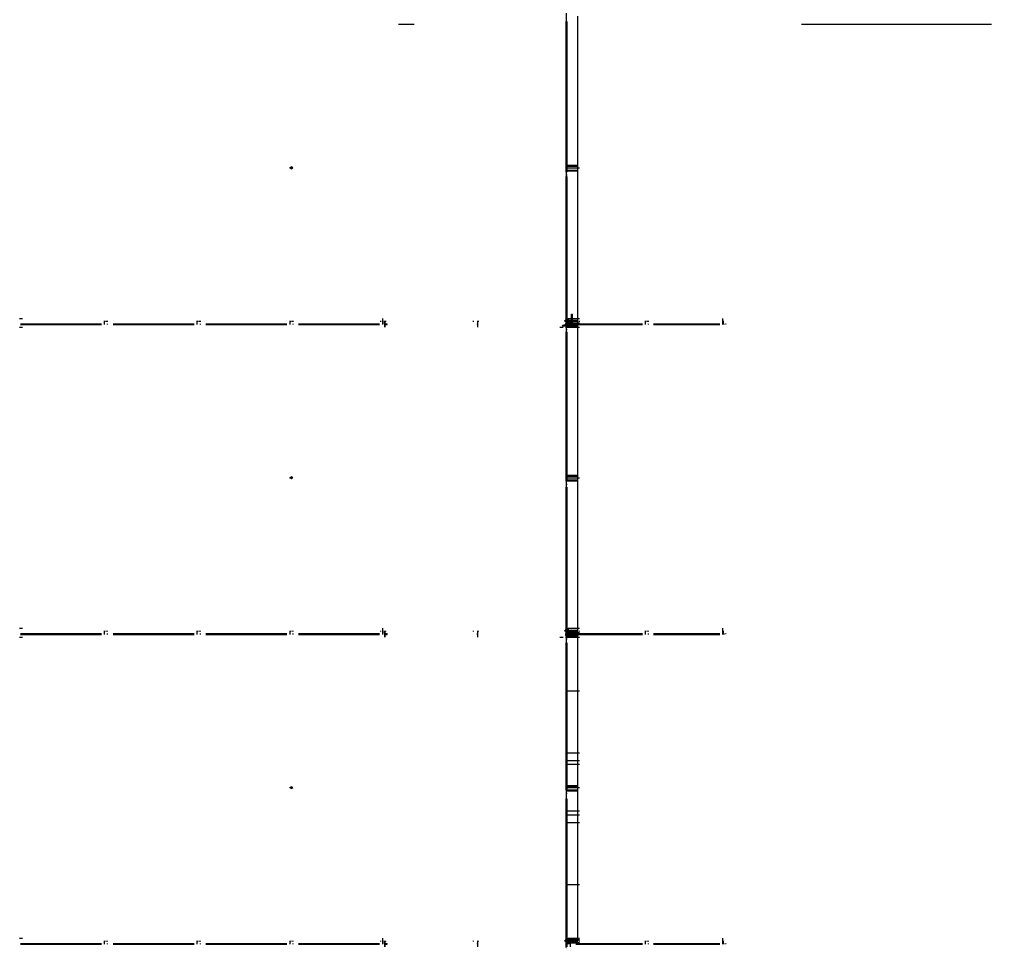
# Model space of a CAD drawing. Header units: inches. Extents: x -37 to 842, y -205 to 94.
# Drawn here: x 24.49 to 30.77, y -162.49 to -156.5 of the extents above; entities that cross this region are included whole.
import ezdxf

# ---------------------------------------------------------------- set-up
doc = ezdxf.new("R2010")
doc.units = ezdxf.units.IN
doc.header["$MEASUREMENT"] = 0
doc.linetypes.add('DIVIDE', pattern=[1.25, 0.5, -0.25, 0, -0.25, 0, -0.25])
doc.linetypes.add('HIDDEN', pattern=[19.05, 12.7, -6.35])
doc.layers.add('LCL-LINHACORTE', color=171, linetype='DIVIDE')
doc.layers.add('Planta_coberta-HID', color=7, linetype='HIDDEN')

msp = doc.modelspace()

# ---------------------------------------------------------------- linework, layer by layer
at = {"layer": 'LCL-LINHACORTE', "ltscale": 10}
msp.add_line((4.1401, -156.5306), (30.7672, -156.5306), dxfattribs=at)
at = {"layer": 'Planta_coberta-HID'}
for p, q in [((28.0241, -158.4614), (28.0241, -156.4614)), ((28.0968, -157.4423), (28.0968, -156.4792)), ((28.0218, -157.4042), (28.0218, -156.5134)), ((28.0278, -157.4042), (28.0278, -156.5134)), ((28.0218, -157.4042), (28.0278, -157.4042)), ((28.0218, -157.4587), (28.0218, -157.4042)), ((28.0278, -157.4587), (28.0278, -157.4042)), ((26.237, -157.4587), (26.2473, -157.453)), ((26.2371, -157.4587), (26.2473, -157.453)), ((26.2372, -157.4588), (26.2473, -157.4532)), ((26.2473, -157.4644), (26.2372, -157.4588)), ((26.2374, -157.4589), (26.2473, -157.4534)), ((26.2473, -157.4644), (26.2374, -157.4589)), ((26.2378, -157.459), (26.2473, -157.4537)), ((26.2473, -157.4643), (26.2378, -157.459)), ((26.2383, -157.4591), (26.2473, -157.4541)), ((26.2473, -157.464), (26.2384, -157.4591)), ((26.239, -157.4592), (26.2473, -157.4546)), ((26.2473, -157.4637), (26.2391, -157.4592)), ((26.2398, -157.4592), (26.2473, -157.4551)), ((26.2473, -157.4634), (26.2399, -157.4592)), ((26.2408, -157.4593), (26.2473, -157.4557)), ((26.2473, -157.4629), (26.2408, -157.4593)), ((26.2418, -157.4593), (26.2473, -157.4563)), ((26.2473, -157.4624), (26.2419, -157.4594)), ((26.2429, -157.4594), (26.2473, -157.457)), ((26.2473, -157.4618), (26.243, -157.4594)), ((26.2441, -157.4594), (26.2473, -157.4577)), ((26.2473, -157.4612), (26.2442, -157.4594)), ((26.2453, -157.4594), (26.2473, -157.4584)), ((26.2473, -157.4605), (26.2454, -157.4595)), ((26.2466, -157.4595), (26.2473, -157.4591)), ((26.2576, -157.4587), (26.2473, -157.453)), ((26.2575, -157.4587), (26.2473, -157.453)), ((26.2574, -157.4588), (26.2473, -157.4532)), ((26.2572, -157.4589), (26.2473, -157.4534)), ((26.2568, -157.459), (26.2473, -157.4537)), ((26.2562, -157.4591), (26.2473, -157.4541)), ((26.2556, -157.4592), (26.2473, -157.4546)), ((26.2547, -157.4592), (26.2473, -157.4551)), ((26.2538, -157.4593), (26.2473, -157.4557)), ((26.2528, -157.4593), (26.2473, -157.4563)), ((26.2517, -157.4594), (26.2473, -157.457)), ((26.2505, -157.4594), (26.2473, -157.4577)), ((26.2492, -157.4594), (26.2473, -157.4584)), ((26.2473, -157.4644), (26.2574, -157.4588)), ((26.2473, -157.4644), (26.2571, -157.4589)), ((26.2473, -157.4643), (26.2567, -157.459)), ((26.2479, -157.4595), (26.2473, -157.4591)), ((26.2473, -157.464), (26.2562, -157.4591)), ((26.2473, -157.4637), (26.2555, -157.4592)), ((26.2473, -157.4634), (26.2547, -157.4592)), ((26.2473, -157.4629), (26.2537, -157.4593)), ((26.2473, -157.4624), (26.2527, -157.4594)), ((26.2473, -157.4618), (26.2516, -157.4594)), ((26.2473, -157.4612), (26.2504, -157.4594)), ((26.2473, -157.4605), (26.2491, -157.4595)), ((28.0181, -157.4587), (28.0241, -157.4587)), ((28.0181, -157.4587), (28.0241, -157.4587)), ((28.0218, -157.4417), (28.0968, -157.4417)), ((28.0218, -157.4423), (28.0968, -157.4423)), ((28.0218, -157.4862), (28.0218, -157.4587)), ((28.0218, -157.4792), (28.0968, -157.4792)), ((28.0241, -157.4587), (28.1081, -157.4587)), ((28.0241, -157.4587), (28.1081, -157.4587)), ((28.0278, -157.4467), (28.0968, -157.4467)), ((28.0278, -157.4471), (28.0968, -157.4471)), ((28.0278, -157.4862), (28.0278, -157.4587)), ((28.0278, -157.4732), (28.0968, -157.4732)), ((28.0968, -157.4471), (28.0968, -157.4423)), ((28.0968, -157.4732), (28.0968, -157.4471)), ((28.0968, -157.4792), (28.0968, -157.4732)), ((28.0968, -158.443), (28.0968, -157.4792)), ((28.0218, -157.5041), (28.0278, -157.5041)), ((28.0218, -158.4042), (28.0218, -157.5146)), ((28.0278, -158.4042), (28.0278, -157.5146)), ((28.0218, -158.4042), (28.0278, -158.4042)), ((28.0218, -158.443), (28.0218, -158.4042)), ((28.0278, -158.4476), (28.0278, -158.4042)), ((28.0568, -158.4732), (28.0568, -158.4042)), ((28.0568, -158.4042), (28.0628, -158.4042)), ((28.0628, -158.4792), (28.0628, -158.4042)), ((24.493, -158.4303), (24.5135, -158.4303)), ((24.493, -158.4871), (24.5135, -158.4871)), ((24.499, -158.4653), (25.0222, -158.4653)), ((24.499, -158.4703), (25.0222, -158.4703)), ((25.0424, -158.4703), (25.0424, -158.4471)), ((25.0459, -158.4521), (25.0459, -158.4471)), ((25.0572, -158.4521), (25.0572, -158.4471)), ((25.0622, -158.4521), (25.0622, -158.4471)), ((25.0622, -158.4703), (25.0622, -158.4653)), ((25.0973, -158.4653), (25.6206, -158.4653)), ((25.0973, -158.4703), (25.6206, -158.4703)), ((25.6407, -158.4703), (25.6407, -158.4471)), ((25.6443, -158.4521), (25.6443, -158.4471)), ((25.6556, -158.4521), (25.6556, -158.4471)), ((25.6606, -158.4521), (25.6606, -158.4471)), ((25.6606, -158.4703), (25.6606, -158.4653)), ((25.6956, -158.4653), (26.2189, -158.4653)), ((25.6956, -158.4703), (26.2189, -158.4703)), ((26.2391, -158.4703), (26.2391, -158.4471)), ((26.2426, -158.4521), (26.2426, -158.4471)), ((26.2539, -158.4521), (26.2539, -158.4471)), ((26.2589, -158.4521), (26.2589, -158.4471)), ((26.2589, -158.4703), (26.2589, -158.4653)), ((26.294, -158.4653), (26.8172, -158.4653)), ((26.294, -158.4703), (26.8172, -158.4703)), ((26.8255, -158.4521), (26.8255, -158.4471)), ((26.8374, -158.4703), (26.8374, -158.4303)), ((26.8409, -158.4653), (26.8409, -158.4471)), ((26.8503, -158.4871), (26.8503, -158.4521)), ((26.8522, -158.4521), (26.8522, -158.4471)), ((26.8522, -158.4653), (26.8657, -158.4653)), ((26.8538, -158.4871), (26.8538, -158.4471)), ((26.8572, -158.4521), (26.8572, -158.4471)), ((26.8572, -158.4703), (26.8657, -158.4703)), ((26.8657, -158.4703), (26.8657, -158.4653)), ((27.4238, -158.4521), (27.4238, -158.4471)), ((27.4486, -158.4703), (27.4486, -158.4653)), ((27.4506, -158.4521), (27.4506, -158.4471)), ((27.4522, -158.4871), (27.4522, -158.4471)), ((27.4556, -158.4521), (27.4556, -158.4471)), ((27.981, -158.4871), (28.0016, -158.4871)), ((27.9952, -158.4792), (28.006, -158.4732)), ((27.9953, -158.4792), (28.0061, -158.4732)), ((27.9955, -158.4792), (28.0063, -158.4732)), ((27.9959, -158.4792), (28.0067, -158.4732)), ((27.9965, -158.4792), (28.0073, -158.4732)), ((27.9972, -158.4792), (28.0051, -158.4748)), ((27.998, -158.4792), (27.9995, -158.4784)), ((27.9982, -158.4792), (28.0144, -158.4792)), ((28.0077, -158.4732), (28.0568, -158.4732)), ((28.0399, -158.4631), (28.0112, -158.4471)), ((28.0399, -158.4631), (28.0113, -158.4471)), ((28.04, -158.463), (28.0115, -158.4471)), ((28.0401, -158.4629), (28.0119, -158.4471)), ((28.0403, -158.4626), (28.0125, -158.4471)), ((28.0405, -158.4624), (28.0132, -158.4471)), ((28.0407, -158.462), (28.014, -158.4471)), ((28.0145, -158.4792), (28.0156, -158.4786)), ((28.041, -158.4616), (28.0149, -158.4471)), ((28.015, -158.4792), (28.0444, -158.4629)), ((28.0154, -158.4792), (28.0446, -158.463)), ((28.0157, -158.4792), (28.0447, -158.4631)), ((28.0158, -158.4792), (28.0447, -158.4631)), ((28.0413, -158.4612), (28.016, -158.4471)), ((28.0415, -158.4607), (28.0171, -158.4471)), ((28.0447, -158.4544), (28.0181, -158.4395)), ((28.0447, -158.4544), (28.0181, -158.4396)), ((28.0447, -158.4545), (28.0181, -158.4397)), ((28.0447, -158.4547), (28.0181, -158.4399)), ((28.0446, -158.455), (28.0181, -158.4402)), ((28.0444, -158.4553), (28.0181, -158.4406)), ((28.0443, -158.4557), (28.0181, -158.4411)), ((28.0441, -158.4561), (28.0181, -158.4416)), ((28.0439, -158.4565), (28.0181, -158.4422)), ((28.0436, -158.457), (28.0181, -158.4428)), ((28.0433, -158.4575), (28.0181, -158.4435)), ((28.0431, -158.4581), (28.0181, -158.4442)), ((28.0428, -158.4586), (28.0181, -158.4449)), ((28.0425, -158.4592), (28.0181, -158.4456)), ((28.0421, -158.4597), (28.0181, -158.4463)), ((28.0418, -158.4602), (28.0181, -158.447)), ((28.0181, -158.4521), (28.0181, -158.4471)), ((28.0181, -158.449), (28.0241, -158.449)), ((28.0181, -158.449), (28.0241, -158.449)), ((28.0181, -158.4665), (28.0399, -158.4544)), ((28.0181, -158.4665), (28.0398, -158.4544)), ((28.0181, -158.4667), (28.0399, -158.4545)), ((28.0181, -158.4669), (28.0399, -158.4547)), ((28.0181, -158.4672), (28.04, -158.455)), ((28.0181, -158.4676), (28.0401, -158.4553)), ((28.0181, -158.468), (28.0403, -158.4557)), ((28.0181, -158.4686), (28.0405, -158.4561)), ((28.0181, -158.4691), (28.0407, -158.4565)), ((28.0181, -158.4698), (28.041, -158.457)), ((28.0181, -158.4704), (28.0412, -158.4575)), ((28.0181, -158.4711), (28.0415, -158.4581)), ((28.0181, -158.4718), (28.0418, -158.4586)), ((28.0181, -158.4587), (28.0241, -158.4587)), ((28.0181, -158.4587), (28.0241, -158.4587)), ((28.0181, -158.4726), (28.0421, -158.4592)), ((28.0181, -158.4733), (28.0424, -158.4597)), ((28.0181, -158.474), (28.0427, -158.4602)), ((28.0181, -158.4746), (28.043, -158.4607)), ((28.0181, -158.4753), (28.0433, -158.4612)), ((28.0181, -158.4759), (28.0436, -158.4616)), ((28.0181, -158.4764), (28.0438, -158.462)), ((28.0181, -158.4768), (28.0441, -158.4624)), ((28.0181, -158.4772), (28.0443, -158.4626)), ((28.0181, -158.4792), (28.0628, -158.4792)), ((28.0181, -158.4871), (28.0423, -158.4871)), ((28.0218, -158.4423), (28.0968, -158.4423)), ((28.0218, -158.4836), (28.0218, -158.443)), ((28.0218, -158.443), (28.0968, -158.443)), ((28.0222, -158.4521), (28.0222, -158.4471)), ((28.0241, -158.4587), (28.1081, -158.4587)), ((28.0241, -158.4587), (28.1081, -158.4587)), ((28.0241, -160.4614), (28.0241, -158.4614)), ((28.0241, -158.4614), (28.1081, -158.4614)), ((28.0241, -158.4614), (28.1081, -158.4614)), ((28.0278, -158.4471), (28.0968, -158.4471)), ((28.0278, -158.4476), (28.0968, -158.4476)), ((28.0278, -158.4836), (28.0278, -158.4476)), ((28.0334, -158.4303), (28.0372, -158.4303)), ((28.0334, -158.4703), (28.0334, -158.4303)), ((28.0334, -158.4703), (28.0641, -158.4703)), ((28.0372, -158.4303), (28.1081, -158.4303)), ((28.0372, -158.4653), (28.0372, -158.4303)), ((28.0372, -158.4653), (28.0641, -158.4653)), ((28.0398, -158.4544), (28.0399, -158.4545)), ((28.0399, -158.4544), (28.0398, -158.4544)), ((28.0398, -158.4544), (28.0399, -158.4544)), ((28.0399, -158.4629), (28.0398, -158.463)), ((28.0399, -158.4631), (28.0398, -158.463)), ((28.04, -158.4545), (28.0399, -158.4544)), ((28.0399, -158.4544), (28.0399, -158.4544)), ((28.0399, -158.4545), (28.0399, -158.4547)), ((28.0399, -158.4545), (28.04, -158.4545)), ((28.0399, -158.4547), (28.0401, -158.4546)), ((28.0399, -158.4547), (28.04, -158.455)), ((28.04, -158.4625), (28.0399, -158.4627)), ((28.0399, -158.4627), (28.0399, -158.4629)), ((28.0399, -158.4631), (28.04, -158.463)), ((28.0399, -158.4631), (28.0399, -158.4631)), ((28.0401, -158.4546), (28.04, -158.4545)), ((28.04, -158.455), (28.0403, -158.4548)), ((28.04, -158.455), (28.0401, -158.4553)), ((28.0401, -158.4622), (28.04, -158.4625)), ((28.04, -158.463), (28.0401, -158.4629)), ((28.0403, -158.4548), (28.0401, -158.4546)), ((28.0401, -158.4553), (28.0405, -158.4551)), ((28.0401, -158.4553), (28.0403, -158.4557)), ((28.0403, -158.4618), (28.0401, -158.4622)), ((28.0401, -158.4629), (28.0403, -158.4626)), ((28.0405, -158.4551), (28.0403, -158.4548)), ((28.0403, -158.4557), (28.0407, -158.4554)), ((28.0403, -158.4557), (28.0405, -158.4561)), ((28.0405, -158.4614), (28.0403, -158.4618)), ((28.0403, -158.4626), (28.0405, -158.4624)), ((28.0407, -158.4554), (28.0405, -158.4551)), ((28.0405, -158.4561), (28.041, -158.4558)), ((28.0405, -158.4561), (28.0407, -158.4565)), ((28.0407, -158.4609), (28.0405, -158.4614)), ((28.0405, -158.4624), (28.0407, -158.462)), ((28.041, -158.4558), (28.0407, -158.4554)), ((28.0407, -158.4565), (28.0413, -158.4562)), ((28.0407, -158.4565), (28.041, -158.457)), ((28.041, -158.4604), (28.0407, -158.4609)), ((28.0407, -158.462), (28.041, -158.4616)), ((28.0413, -158.4562), (28.041, -158.4558)), ((28.041, -158.457), (28.0415, -158.4567)), ((28.041, -158.457), (28.0412, -158.4575)), ((28.0412, -158.4599), (28.041, -158.4604)), ((28.041, -158.4616), (28.0413, -158.4612)), ((28.0412, -158.4575), (28.0418, -158.4572)), ((28.0412, -158.4575), (28.0415, -158.4581)), ((28.0415, -158.4594), (28.0412, -158.4599)), ((28.0415, -158.4567), (28.0413, -158.4562)), ((28.0413, -158.4612), (28.0415, -158.4607)), ((28.0418, -158.4572), (28.0415, -158.4567)), ((28.0415, -158.4581), (28.0421, -158.4577)), ((28.0415, -158.4581), (28.0418, -158.4586)), ((28.0418, -158.4588), (28.0415, -158.4594)), ((28.0415, -158.4607), (28.0418, -158.4602)), ((28.0421, -158.4577), (28.0418, -158.4572)), ((28.0421, -158.4583), (28.0418, -158.4588)), ((28.0418, -158.4586), (28.0425, -158.4583)), ((28.0418, -158.4586), (28.0421, -158.4592)), ((28.0418, -158.4602), (28.0421, -158.4597)), ((28.0424, -158.4577), (28.0421, -158.4583)), ((28.0425, -158.4583), (28.0421, -158.4577)), ((28.0421, -158.4592), (28.0428, -158.4588)), ((28.0421, -158.4597), (28.0425, -158.4592)), ((28.0421, -158.4592), (28.0424, -158.4597)), ((28.0423, -158.4871), (28.0423, -158.4521)), ((28.0423, -158.4871), (28.0423, -158.4521)), ((28.0423, -158.4871), (28.045, -158.4871)), ((28.0427, -158.4572), (28.0424, -158.4577)), ((28.0424, -158.4597), (28.0431, -158.4594)), ((28.0424, -158.4597), (28.0427, -158.4602)), ((28.0428, -158.4588), (28.0425, -158.4583)), ((28.0425, -158.4592), (28.0428, -158.4586)), ((28.043, -158.4567), (28.0427, -158.4572)), ((28.0427, -158.4602), (28.0433, -158.4599)), ((28.0427, -158.4602), (28.043, -158.4607)), ((28.0428, -158.4586), (28.0431, -158.4581)), ((28.0431, -158.4594), (28.0428, -158.4588)), ((28.0433, -158.4562), (28.043, -158.4567)), ((28.043, -158.4607), (28.0436, -158.4604)), ((28.043, -158.4607), (28.0433, -158.4612)), ((28.0431, -158.4581), (28.0433, -158.4575)), ((28.0433, -158.4599), (28.0431, -158.4594)), ((28.0436, -158.4558), (28.0433, -158.4562)), ((28.0433, -158.4575), (28.0436, -158.457)), ((28.0436, -158.4604), (28.0433, -158.4599)), ((28.0433, -158.4612), (28.0439, -158.4609)), ((28.0433, -158.4612), (28.0436, -158.4616)), ((28.0438, -158.4554), (28.0436, -158.4558)), ((28.0436, -158.457), (28.0439, -158.4565)), ((28.0439, -158.4609), (28.0436, -158.4604)), ((28.0436, -158.4616), (28.0441, -158.4614)), ((28.0436, -158.4616), (28.0438, -158.462)), ((28.0441, -158.4551), (28.0438, -158.4554)), ((28.0438, -158.462), (28.0443, -158.4618)), ((28.0438, -158.462), (28.0441, -158.4624)), ((28.0439, -158.4565), (28.0441, -158.4561)), ((28.0441, -158.4614), (28.0439, -158.4609)), ((28.0443, -158.4548), (28.0441, -158.4551)), ((28.0441, -158.4561), (28.0443, -158.4557)), ((28.0443, -158.4618), (28.0441, -158.4614)), ((28.0441, -158.4624), (28.0444, -158.4622)), ((28.0441, -158.4624), (28.0443, -158.4626)), ((28.0444, -158.4546), (28.0443, -158.4548)), ((28.0443, -158.4557), (28.0444, -158.4553)), ((28.0444, -158.4622), (28.0443, -158.4618)), ((28.0443, -158.4626), (28.0446, -158.4625)), ((28.0443, -158.4626), (28.0444, -158.4629)), ((28.0446, -158.4545), (28.0444, -158.4546)), ((28.0444, -158.4553), (28.0446, -158.455)), ((28.0446, -158.4625), (28.0444, -158.4622)), ((28.0444, -158.4629), (28.0447, -158.4627)), ((28.0444, -158.4629), (28.0446, -158.463)), ((28.0447, -158.4544), (28.0446, -158.4545)), ((28.0446, -158.455), (28.0447, -158.4547)), ((28.0447, -158.4627), (28.0446, -158.4625)), ((28.0446, -158.463), (28.0447, -158.4629)), ((28.0446, -158.463), (28.0447, -158.4631)), ((28.0447, -158.4544), (28.0447, -158.4544)), ((28.0447, -158.4544), (28.0447, -158.4544)), ((28.0447, -158.4545), (28.0447, -158.4544)), ((28.0447, -158.4547), (28.0447, -158.4545)), ((28.0447, -158.4629), (28.0447, -158.4627)), ((28.0447, -158.463), (28.0447, -158.4629)), ((28.0447, -158.4631), (28.0447, -158.463)), ((28.0447, -158.4631), (28.0447, -158.463)), ((28.0447, -158.4631), (28.0447, -158.4631)), ((28.045, -158.4871), (28.047, -158.4871)), ((28.047, -158.4871), (28.047, -158.4521)), ((28.047, -158.4871), (28.0489, -158.4871)), ((28.0489, -158.4871), (28.1081, -158.4871)), ((28.0505, -158.4871), (28.0505, -158.4471)), ((28.0568, -158.4732), (28.0968, -158.4732)), ((28.0628, -158.4792), (28.0968, -158.4792)), ((28.0641, -158.4653), (28.5139, -158.4653)), ((28.0641, -158.4703), (28.0641, -158.4653)), ((28.0641, -158.4703), (28.5139, -158.4703)), ((28.0968, -158.4476), (28.0968, -158.443)), ((28.0968, -159.4439), (28.0968, -158.4476)), ((28.1081, -158.4521), (28.1081, -158.4471)), ((28.5334, -158.4703), (28.5334, -158.4471)), ((28.5372, -158.4521), (28.5372, -158.4471)), ((28.5489, -158.4521), (28.5489, -158.4471)), ((28.5539, -158.4521), (28.5539, -158.4471)), ((28.5539, -158.4703), (28.5539, -158.4653)), ((28.5848, -158.4653), (29.0139, -158.4653)), ((28.5848, -158.4703), (29.0139, -158.4703)), ((29.0334, -158.4703), (29.0334, -158.4303)), ((29.0372, -158.4653), (29.0372, -158.4471)), ((29.0423, -158.4703), (29.0423, -158.4653)), ((29.0489, -158.4653), (29.0539, -158.4653)), ((28.0218, -158.5025), (28.0278, -158.5025)), ((28.0218, -159.4042), (28.0218, -158.5165)), ((28.0278, -159.4042), (28.0278, -158.5165)), ((28.0218, -159.4042), (28.0278, -159.4042)), ((28.0218, -159.4587), (28.0218, -159.4042)), ((28.0278, -159.4587), (28.0278, -159.4042)), ((26.237, -159.4587), (26.2473, -159.453)), ((26.2371, -159.4587), (26.2473, -159.453)), ((26.2372, -159.4588), (26.2473, -159.4532)), ((26.2473, -159.4644), (26.2372, -159.4588)), ((26.2374, -159.4589), (26.2473, -159.4534)), ((26.2473, -159.4644), (26.2374, -159.4589)), ((26.2378, -159.459), (26.2473, -159.4537)), ((26.2473, -159.4643), (26.2378, -159.459)), ((26.2383, -159.4591), (26.2473, -159.4541)), ((26.2473, -159.464), (26.2384, -159.4591)), ((26.239, -159.4592), (26.2473, -159.4546)), ((26.2473, -159.4637), (26.2391, -159.4592)), ((26.2398, -159.4592), (26.2473, -159.4551)), ((26.2473, -159.4634), (26.2399, -159.4592)), ((26.2408, -159.4593), (26.2473, -159.4557)), ((26.2473, -159.4629), (26.2408, -159.4593)), ((26.2418, -159.4593), (26.2473, -159.4563)), ((26.2473, -159.4624), (26.2419, -159.4594)), ((26.2429, -159.4594), (26.2473, -159.457)), ((26.2473, -159.4618), (26.243, -159.4594)), ((26.2441, -159.4594), (26.2473, -159.4577)), ((26.2473, -159.4612), (26.2442, -159.4594)), ((26.2453, -159.4594), (26.2473, -159.4584)), ((26.2473, -159.4605), (26.2454, -159.4595)), ((26.2466, -159.4595), (26.2473, -159.4591)), ((26.2576, -159.4587), (26.2473, -159.453)), ((26.2575, -159.4587), (26.2473, -159.453)), ((26.2574, -159.4588), (26.2473, -159.4532)), ((26.2572, -159.4589), (26.2473, -159.4534)), ((26.2568, -159.459), (26.2473, -159.4537)), ((26.2562, -159.4591), (26.2473, -159.4541)), ((26.2556, -159.4592), (26.2473, -159.4546)), ((26.2547, -159.4592), (26.2473, -159.4551)), ((26.2538, -159.4593), (26.2473, -159.4557)), ((26.2528, -159.4593), (26.2473, -159.4563)), ((26.2517, -159.4594), (26.2473, -159.457)), ((26.2505, -159.4594), (26.2473, -159.4577)), ((26.2492, -159.4594), (26.2473, -159.4584)), ((26.2473, -159.4644), (26.2574, -159.4588)), ((26.2473, -159.4644), (26.2571, -159.4589)), ((26.2473, -159.4643), (26.2567, -159.459)), ((26.2473, -159.464), (26.2562, -159.4591)), ((26.2479, -159.4595), (26.2473, -159.4591)), ((26.2473, -159.4637), (26.2555, -159.4592)), ((26.2473, -159.4634), (26.2547, -159.4592)), ((26.2473, -159.4629), (26.2537, -159.4593)), ((26.2473, -159.4624), (26.2527, -159.4594)), ((26.2473, -159.4618), (26.2516, -159.4594)), ((26.2473, -159.4612), (26.2504, -159.4594)), ((26.2473, -159.4605), (26.2491, -159.4595)), ((28.0181, -159.4587), (28.0241, -159.4587)), ((28.0181, -159.4587), (28.0241, -159.4587)), ((28.0218, -159.443), (28.0968, -159.443)), ((28.0218, -159.4439), (28.0968, -159.4439)), ((28.0218, -159.4809), (28.0218, -159.4587)), ((28.0218, -159.4792), (28.0968, -159.4792)), ((28.0241, -159.4587), (28.1081, -159.4587)), ((28.0241, -159.4587), (28.1081, -159.4587)), ((28.0278, -159.4476), (28.0968, -159.4476)), ((28.0278, -159.4482), (28.0968, -159.4482)), ((28.0278, -159.4809), (28.0278, -159.4587)), ((28.0278, -159.4732), (28.0968, -159.4732)), ((28.0968, -159.4482), (28.0968, -159.4439)), ((28.0968, -159.4732), (28.0968, -159.4482)), ((28.0968, -159.4792), (28.0968, -159.4732)), ((28.0968, -160.445), (28.0968, -159.4792)), ((28.0218, -159.5006), (28.0278, -159.5006)), ((28.0218, -160.4042), (28.0218, -159.5194)), ((28.0278, -160.4042), (28.0278, -159.5194)), ((24.493, -160.4303), (24.5135, -160.4303)), ((26.8374, -160.4703), (26.8374, -160.4303)), ((28.0218, -160.4042), (28.0278, -160.4042)), ((28.0218, -160.4587), (28.0218, -160.4042)), ((28.0278, -160.4587), (28.0278, -160.4042)), ((28.0334, -160.4303), (28.0372, -160.4303)), ((28.0334, -160.4703), (28.0334, -160.4303)), ((28.0372, -160.4303), (28.1081, -160.4303)), ((28.0372, -160.4653), (28.0372, -160.4303)), ((29.0334, -160.4703), (29.0334, -160.4303)), ((24.493, -160.4871), (24.5135, -160.4871)), ((24.499, -160.4653), (25.0222, -160.4653)), ((24.499, -160.4703), (25.0222, -160.4703)), ((25.0424, -160.4703), (25.0424, -160.4471)), ((25.0459, -160.4521), (25.0459, -160.4471)), ((25.0572, -160.4521), (25.0572, -160.4471)), ((25.0622, -160.4521), (25.0622, -160.4471)), ((25.0622, -160.4703), (25.0622, -160.4653)), ((25.0973, -160.4653), (25.6206, -160.4653)), ((25.0973, -160.4703), (25.6206, -160.4703)), ((25.6407, -160.4703), (25.6407, -160.4471)), ((25.6443, -160.4521), (25.6443, -160.4471)), ((25.6556, -160.4521), (25.6556, -160.4471)), ((25.6606, -160.4521), (25.6606, -160.4471)), ((25.6606, -160.4703), (25.6606, -160.4653)), ((25.6956, -160.4653), (26.2189, -160.4653)), ((25.6956, -160.4703), (26.2189, -160.4703)), ((26.2391, -160.4703), (26.2391, -160.4471)), ((26.2426, -160.4521), (26.2426, -160.4471)), ((26.2539, -160.4521), (26.2539, -160.4471)), ((26.2589, -160.4521), (26.2589, -160.4471)), ((26.2589, -160.4703), (26.2589, -160.4653)), ((26.294, -160.4653), (26.8172, -160.4653)), ((26.294, -160.4703), (26.8172, -160.4703)), ((26.8255, -160.4521), (26.8255, -160.4471)), ((26.8409, -160.4653), (26.8409, -160.4471)), ((26.8503, -160.4871), (26.8503, -160.4521)), ((26.8522, -160.4521), (26.8522, -160.4471)), ((26.8522, -160.4653), (26.8657, -160.4653)), ((26.8538, -160.4871), (26.8538, -160.4471)), ((26.8572, -160.4521), (26.8572, -160.4471)), ((26.8572, -160.4703), (26.8657, -160.4703)), ((26.8657, -160.4703), (26.8657, -160.4653)), ((27.4238, -160.4521), (27.4238, -160.4471)), ((27.4486, -160.4703), (27.4486, -160.4653)), ((27.4506, -160.4521), (27.4506, -160.4471)), ((27.4522, -160.4871), (27.4522, -160.4471)), ((27.4556, -160.4521), (27.4556, -160.4471)), ((27.981, -160.4871), (28.0016, -160.4871)), ((28.0399, -160.4631), (28.0112, -160.4471)), ((28.0399, -160.4631), (28.0113, -160.4471)), ((28.04, -160.463), (28.0115, -160.4471)), ((28.0401, -160.4629), (28.0119, -160.4471)), ((28.0403, -160.4626), (28.0125, -160.4471)), ((28.0405, -160.4624), (28.0132, -160.4471)), ((28.0407, -160.462), (28.014, -160.4471)), ((28.041, -160.4616), (28.0149, -160.4471)), ((28.0413, -160.4612), (28.016, -160.4471)), ((28.0415, -160.4607), (28.0171, -160.4471)), ((28.0447, -160.4544), (28.0181, -160.4395)), ((28.0447, -160.4544), (28.0181, -160.4396)), ((28.0447, -160.4545), (28.0181, -160.4397)), ((28.0447, -160.4547), (28.0181, -160.4399)), ((28.0446, -160.455), (28.0181, -160.4402)), ((28.0444, -160.4553), (28.0181, -160.4406)), ((28.0443, -160.4557), (28.0181, -160.4411)), ((28.0441, -160.4561), (28.0181, -160.4416)), ((28.0439, -160.4565), (28.0181, -160.4422)), ((28.0436, -160.457), (28.0181, -160.4428)), ((28.0433, -160.4575), (28.0181, -160.4435)), ((28.0431, -160.4581), (28.0181, -160.4442)), ((28.0428, -160.4586), (28.0181, -160.4449)), ((28.0425, -160.4592), (28.0181, -160.4456)), ((28.0421, -160.4597), (28.0181, -160.4463)), ((28.0418, -160.4602), (28.0181, -160.447)), ((28.0181, -160.4521), (28.0181, -160.4471)), ((28.0181, -160.449), (28.0241, -160.449)), ((28.0181, -160.449), (28.0241, -160.449)), ((28.0181, -160.4665), (28.0399, -160.4544)), ((28.0181, -160.4665), (28.0398, -160.4544)), ((28.0181, -160.4667), (28.0399, -160.4545)), ((28.0181, -160.4669), (28.0399, -160.4547)), ((28.0181, -160.4672), (28.04, -160.455)), ((28.0181, -160.4676), (28.0401, -160.4553)), ((28.0181, -160.468), (28.0403, -160.4557)), ((28.0181, -160.4686), (28.0405, -160.4561)), ((28.0181, -160.4691), (28.0407, -160.4565)), ((28.0181, -160.4698), (28.041, -160.457)), ((28.0181, -160.4704), (28.0412, -160.4575)), ((28.0181, -160.4711), (28.0415, -160.4581)), ((28.0181, -160.4718), (28.0418, -160.4586)), ((28.0181, -160.4587), (28.0241, -160.4587)), ((28.0181, -160.4587), (28.0241, -160.4587)), ((28.0181, -160.4726), (28.0421, -160.4592)), ((28.0181, -160.4733), (28.0424, -160.4597)), ((28.0181, -160.474), (28.0427, -160.4602)), ((28.0181, -160.4746), (28.043, -160.4607)), ((28.0181, -160.4753), (28.0433, -160.4612)), ((28.0181, -160.4759), (28.0436, -160.4616)), ((28.0181, -160.4764), (28.0438, -160.462)), ((28.0181, -160.4768), (28.0441, -160.4624)), ((28.0181, -160.4772), (28.0443, -160.4626)), ((28.0181, -160.4775), (28.0444, -160.4629)), ((28.0181, -160.4778), (28.0446, -160.463)), ((28.0181, -160.4779), (28.0447, -160.4631)), ((28.0181, -160.4779), (28.0447, -160.4631)), ((28.0181, -160.4871), (28.0423, -160.4871)), ((28.0218, -160.4439), (28.0968, -160.4439)), ((28.0218, -160.445), (28.0968, -160.445)), ((28.0218, -160.4781), (28.0218, -160.4587)), ((28.0218, -160.4792), (28.0968, -160.4792)), ((28.0218, -160.4982), (28.0278, -160.4982)), ((28.0222, -160.4521), (28.0222, -160.4471)), ((28.0241, -160.4587), (28.1081, -160.4587)), ((28.0241, -160.4587), (28.1081, -160.4587)), ((28.0241, -162.4614), (28.0241, -160.4614)), ((28.0241, -160.4614), (28.1081, -160.4614)), ((28.0241, -160.4614), (28.1081, -160.4614)), ((28.0278, -160.4482), (28.0968, -160.4482)), ((28.0278, -160.449), (28.0968, -160.449)), ((28.0278, -160.4781), (28.0278, -160.4587)), ((28.0278, -160.4732), (28.0968, -160.4732)), ((28.0334, -160.4703), (28.0641, -160.4703)), ((28.0372, -160.4653), (28.0641, -160.4653)), ((28.0398, -160.4544), (28.0399, -160.4545)), ((28.0399, -160.4544), (28.0398, -160.4544)), ((28.0398, -160.4544), (28.0399, -160.4544)), ((28.0399, -160.4629), (28.0398, -160.463)), ((28.0399, -160.4631), (28.0398, -160.463)), ((28.04, -160.4545), (28.0399, -160.4544)), ((28.0399, -160.4544), (28.0399, -160.4544)), ((28.0399, -160.4545), (28.0399, -160.4547)), ((28.0399, -160.4545), (28.04, -160.4545)), ((28.0399, -160.4547), (28.0401, -160.4546)), ((28.0399, -160.4547), (28.04, -160.455)), ((28.04, -160.4625), (28.0399, -160.4627)), ((28.0399, -160.4627), (28.0399, -160.4629)), ((28.0399, -160.4631), (28.04, -160.463)), ((28.0399, -160.4631), (28.0399, -160.4631)), ((28.0401, -160.4546), (28.04, -160.4545)), ((28.04, -160.455), (28.0403, -160.4548)), ((28.04, -160.455), (28.0401, -160.4553)), ((28.0401, -160.4622), (28.04, -160.4625)), ((28.04, -160.463), (28.0401, -160.4629)), ((28.0403, -160.4548), (28.0401, -160.4546)), ((28.0401, -160.4553), (28.0405, -160.4551)), ((28.0401, -160.4553), (28.0403, -160.4557)), ((28.0403, -160.4618), (28.0401, -160.4622)), ((28.0401, -160.4629), (28.0403, -160.4626)), ((28.0405, -160.4551), (28.0403, -160.4548)), ((28.0403, -160.4557), (28.0407, -160.4554)), ((28.0403, -160.4557), (28.0405, -160.4561)), ((28.0405, -160.4614), (28.0403, -160.4618)), ((28.0403, -160.4626), (28.0405, -160.4624)), ((28.0407, -160.4554), (28.0405, -160.4551)), ((28.0405, -160.4561), (28.041, -160.4558)), ((28.0405, -160.4561), (28.0407, -160.4565)), ((28.0407, -160.4609), (28.0405, -160.4614)), ((28.0405, -160.4624), (28.0407, -160.462)), ((28.041, -160.4558), (28.0407, -160.4554)), ((28.0407, -160.4565), (28.0413, -160.4562)), ((28.0407, -160.4565), (28.041, -160.457)), ((28.041, -160.4604), (28.0407, -160.4609)), ((28.0407, -160.462), (28.041, -160.4616)), ((28.0413, -160.4562), (28.041, -160.4558)), ((28.041, -160.457), (28.0415, -160.4567)), ((28.041, -160.457), (28.0412, -160.4575)), ((28.0412, -160.4599), (28.041, -160.4604)), ((28.041, -160.4616), (28.0413, -160.4612)), ((28.0412, -160.4575), (28.0418, -160.4572)), ((28.0412, -160.4575), (28.0415, -160.4581)), ((28.0415, -160.4594), (28.0412, -160.4599)), ((28.0415, -160.4567), (28.0413, -160.4562)), ((28.0413, -160.4612), (28.0415, -160.4607)), ((28.0418, -160.4572), (28.0415, -160.4567)), ((28.0415, -160.4581), (28.0421, -160.4577)), ((28.0415, -160.4581), (28.0418, -160.4586)), ((28.0418, -160.4588), (28.0415, -160.4594)), ((28.0415, -160.4607), (28.0418, -160.4602)), ((28.0421, -160.4577), (28.0418, -160.4572)), ((28.0418, -160.4586), (28.0425, -160.4583)), ((28.0421, -160.4583), (28.0418, -160.4588)), ((28.0418, -160.4586), (28.0421, -160.4592)), ((28.0418, -160.4602), (28.0421, -160.4597)), ((28.0425, -160.4583), (28.0421, -160.4577)), ((28.0424, -160.4577), (28.0421, -160.4583)), ((28.0421, -160.4592), (28.0428, -160.4588)), ((28.0421, -160.4592), (28.0424, -160.4597)), ((28.0421, -160.4597), (28.0425, -160.4592)), ((28.0423, -160.4871), (28.0423, -160.4521)), ((28.0423, -160.4871), (28.0423, -160.4521)), ((28.0423, -160.4871), (28.045, -160.4871)), ((28.0427, -160.4572), (28.0424, -160.4577)), ((28.0424, -160.4597), (28.0431, -160.4594)), ((28.0424, -160.4597), (28.0427, -160.4602)), ((28.0428, -160.4588), (28.0425, -160.4583)), ((28.0425, -160.4592), (28.0428, -160.4586)), ((28.043, -160.4567), (28.0427, -160.4572)), ((28.0427, -160.4602), (28.0433, -160.4599)), ((28.0427, -160.4602), (28.043, -160.4607)), ((28.0428, -160.4586), (28.0431, -160.4581)), ((28.0431, -160.4594), (28.0428, -160.4588)), ((28.0433, -160.4562), (28.043, -160.4567)), ((28.043, -160.4607), (28.0436, -160.4604)), ((28.043, -160.4607), (28.0433, -160.4612)), ((28.0431, -160.4581), (28.0433, -160.4575)), ((28.0433, -160.4599), (28.0431, -160.4594)), ((28.0436, -160.4558), (28.0433, -160.4562)), ((28.0433, -160.4575), (28.0436, -160.457)), ((28.0436, -160.4604), (28.0433, -160.4599)), ((28.0433, -160.4612), (28.0439, -160.4609)), ((28.0433, -160.4612), (28.0436, -160.4616)), ((28.0438, -160.4554), (28.0436, -160.4558)), ((28.0436, -160.457), (28.0439, -160.4565)), ((28.0439, -160.4609), (28.0436, -160.4604)), ((28.0436, -160.4616), (28.0441, -160.4614)), ((28.0436, -160.4616), (28.0438, -160.462)), ((28.0441, -160.4551), (28.0438, -160.4554)), ((28.0438, -160.462), (28.0443, -160.4618)), ((28.0438, -160.462), (28.0441, -160.4624)), ((28.0439, -160.4565), (28.0441, -160.4561)), ((28.0441, -160.4614), (28.0439, -160.4609)), ((28.0443, -160.4548), (28.0441, -160.4551)), ((28.0441, -160.4561), (28.0443, -160.4557)), ((28.0443, -160.4618), (28.0441, -160.4614)), ((28.0441, -160.4624), (28.0444, -160.4622)), ((28.0441, -160.4624), (28.0443, -160.4626)), ((28.0444, -160.4546), (28.0443, -160.4548)), ((28.0443, -160.4557), (28.0444, -160.4553)), ((28.0444, -160.4622), (28.0443, -160.4618)), ((28.0443, -160.4626), (28.0446, -160.4625)), ((28.0443, -160.4626), (28.0444, -160.4629)), ((28.0446, -160.4545), (28.0444, -160.4546)), ((28.0444, -160.4553), (28.0446, -160.455)), ((28.0446, -160.4625), (28.0444, -160.4622)), ((28.0444, -160.4629), (28.0447, -160.4627)), ((28.0444, -160.4629), (28.0446, -160.463)), ((28.0447, -160.4544), (28.0446, -160.4545)), ((28.0446, -160.455), (28.0447, -160.4547)), ((28.0447, -160.4627), (28.0446, -160.4625)), ((28.0446, -160.463), (28.0447, -160.4629)), ((28.0446, -160.463), (28.0447, -160.4631)), ((28.0447, -160.4544), (28.0447, -160.4544)), ((28.0447, -160.4544), (28.0447, -160.4544)), ((28.0447, -160.4545), (28.0447, -160.4544)), ((28.0447, -160.4547), (28.0447, -160.4545)), ((28.0447, -160.4629), (28.0447, -160.4627)), ((28.0447, -160.463), (28.0447, -160.4629)), ((28.0447, -160.4631), (28.0447, -160.463)), ((28.0447, -160.4631), (28.0447, -160.463)), ((28.0447, -160.4631), (28.0447, -160.4631)), ((28.045, -160.4871), (28.047, -160.4871)), ((28.047, -160.4871), (28.047, -160.4521)), ((28.047, -160.4871), (28.0489, -160.4871)), ((28.0489, -160.4871), (28.1081, -160.4871)), ((28.0505, -160.4871), (28.0505, -160.4471)), ((28.0641, -160.4653), (28.5139, -160.4653)), ((28.0641, -160.4703), (28.0641, -160.4653)), ((28.0641, -160.4703), (28.5139, -160.4703)), ((28.0968, -160.449), (28.0968, -160.445)), ((28.0968, -160.4732), (28.0968, -160.449)), ((28.0968, -160.4792), (28.0968, -160.4732)), ((28.0968, -161.4464), (28.0968, -160.4792)), ((28.1081, -160.4521), (28.1081, -160.4471)), ((28.5334, -160.4703), (28.5334, -160.4471)), ((28.5372, -160.4521), (28.5372, -160.4471)), ((28.5489, -160.4521), (28.5489, -160.4471)), ((28.5539, -160.4521), (28.5539, -160.4471)), ((28.5539, -160.4703), (28.5539, -160.4653)), ((28.5848, -160.4653), (29.0139, -160.4653)), ((28.5848, -160.4703), (29.0139, -160.4703)), ((29.0372, -160.4653), (29.0372, -160.4471)), ((29.0423, -160.4703), (29.0423, -160.4653)), ((29.0489, -160.4653), (29.0539, -160.4653)), ((28.0218, -161.4042), (28.0218, -160.5239)), ((28.0278, -161.4042), (28.0278, -160.5239)), ((28.0181, -160.8337), (28.1081, -160.8337)), ((28.0181, -160.8337), (28.1081, -160.8337)), ((28.0181, -161.2337), (28.1081, -161.2337)), ((28.0181, -161.2837), (28.1081, -161.2837)), ((28.0181, -161.3087), (28.1081, -161.3087)), ((28.0218, -161.4042), (28.0278, -161.4042)), ((28.0218, -161.4587), (28.0218, -161.4042)), ((28.0278, -161.4587), (28.0278, -161.4042)), ((26.237, -161.4587), (26.2473, -161.453)), ((26.2371, -161.4587), (26.2473, -161.453)), ((26.2372, -161.4588), (26.2473, -161.4532)), ((26.2473, -161.4644), (26.2372, -161.4588)), ((26.2374, -161.4589), (26.2473, -161.4534)), ((26.2473, -161.4644), (26.2374, -161.4589)), ((26.2378, -161.459), (26.2473, -161.4537)), ((26.2473, -161.4643), (26.2378, -161.459)), ((26.2383, -161.4591), (26.2473, -161.4541)), ((26.2473, -161.464), (26.2384, -161.4591)), ((26.239, -161.4592), (26.2473, -161.4546)), ((26.2473, -161.4637), (26.2391, -161.4592)), ((26.2398, -161.4592), (26.2473, -161.4551)), ((26.2473, -161.4634), (26.2399, -161.4592)), ((26.2408, -161.4593), (26.2473, -161.4557)), ((26.2473, -161.4629), (26.2408, -161.4593)), ((26.2418, -161.4593), (26.2473, -161.4563)), ((26.2473, -161.4624), (26.2419, -161.4594)), ((26.2429, -161.4594), (26.2473, -161.457)), ((26.2473, -161.4618), (26.243, -161.4594)), ((26.2441, -161.4594), (26.2473, -161.4577)), ((26.2473, -161.4612), (26.2442, -161.4594)), ((26.2453, -161.4594), (26.2473, -161.4584)), ((26.2473, -161.4605), (26.2454, -161.4595)), ((26.2466, -161.4595), (26.2473, -161.4591)), ((26.2576, -161.4587), (26.2473, -161.453)), ((26.2575, -161.4587), (26.2473, -161.453)), ((26.2574, -161.4588), (26.2473, -161.4532)), ((26.2572, -161.4589), (26.2473, -161.4534)), ((26.2568, -161.459), (26.2473, -161.4537)), ((26.2562, -161.4591), (26.2473, -161.4541)), ((26.2556, -161.4592), (26.2473, -161.4546)), ((26.2547, -161.4592), (26.2473, -161.4551)), ((26.2538, -161.4593), (26.2473, -161.4557)), ((26.2528, -161.4593), (26.2473, -161.4563)), ((26.2517, -161.4594), (26.2473, -161.457)), ((26.2505, -161.4594), (26.2473, -161.4577)), ((26.2492, -161.4594), (26.2473, -161.4584)), ((26.2473, -161.4644), (26.2574, -161.4588)), ((26.2473, -161.4644), (26.2571, -161.4589)), ((26.2473, -161.4643), (26.2567, -161.459)), ((26.2479, -161.4595), (26.2473, -161.4591)), ((26.2473, -161.464), (26.2562, -161.4591)), ((26.2473, -161.4637), (26.2555, -161.4592)), ((26.2473, -161.4634), (26.2547, -161.4592)), ((26.2473, -161.4629), (26.2537, -161.4593)), ((26.2473, -161.4624), (26.2527, -161.4594)), ((26.2473, -161.4618), (26.2516, -161.4594)), ((26.2473, -161.4612), (26.2504, -161.4594)), ((26.2473, -161.4605), (26.2491, -161.4595)), ((28.0181, -161.4587), (28.0241, -161.4587)), ((28.0181, -161.4587), (28.0241, -161.4587)), ((28.0218, -161.445), (28.0968, -161.445)), ((28.0218, -161.4464), (28.0968, -161.4464)), ((28.0218, -161.4752), (28.0218, -161.4587)), ((28.0218, -161.4792), (28.0968, -161.4792)), ((28.0218, -161.4952), (28.0278, -161.4952)), ((28.0241, -161.4587), (28.1081, -161.4587)), ((28.0241, -161.4587), (28.1081, -161.4587)), ((28.0278, -161.449), (28.0968, -161.449)), ((28.0278, -161.45), (28.0968, -161.45)), ((28.0278, -161.4752), (28.0278, -161.4587)), ((28.0278, -161.4732), (28.0968, -161.4732)), ((28.0968, -161.45), (28.0968, -161.4464)), ((28.0968, -161.4732), (28.0968, -161.45)), ((28.0968, -161.4792), (28.0968, -161.4732)), ((28.0968, -162.45), (28.0968, -161.4792)), ((28.0218, -162.4914), (28.0218, -161.5315)), ((28.0278, -162.4871), (28.0278, -161.5315)), ((28.0181, -161.6087), (28.1081, -161.6087)), ((28.0181, -161.6337), (28.1081, -161.6337)), ((28.0181, -161.6837), (28.1081, -161.6837)), ((28.0181, -162.0837), (28.1081, -162.0837)), ((28.0181, -162.0837), (28.1081, -162.0837)), ((24.493, -162.4303), (24.5135, -162.4303)), ((26.8374, -162.4703), (26.8374, -162.4303)), ((28.0181, -162.4345), (28.1081, -162.4345)), ((28.0447, -162.4544), (28.0181, -162.4395)), ((28.0447, -162.4544), (28.0181, -162.4396)), ((28.0447, -162.4545), (28.0181, -162.4397)), ((28.0447, -162.4547), (28.0181, -162.4399)), ((28.0446, -162.455), (28.0181, -162.4402)), ((28.0444, -162.4553), (28.0181, -162.4406)), ((28.0443, -162.4557), (28.0181, -162.4411)), ((28.0441, -162.4561), (28.0181, -162.4416)), ((28.0439, -162.4565), (28.0181, -162.4422)), ((28.0436, -162.457), (28.0181, -162.4428)), ((28.0433, -162.4575), (28.0181, -162.4435)), ((28.0241, -162.4405), (28.1081, -162.4405)), ((28.0334, -162.4303), (28.0372, -162.4303)), ((28.0334, -162.4703), (28.0334, -162.4303)), ((28.0372, -162.4303), (28.1081, -162.4303)), ((28.0372, -162.4623), (28.0372, -162.4303)), ((29.0334, -162.4703), (29.0334, -162.4303)), ((24.499, -162.4653), (25.0222, -162.4653)), ((24.499, -162.4703), (25.0222, -162.4703)), ((25.0424, -162.4703), (25.0424, -162.4471)), ((25.0459, -162.4521), (25.0459, -162.4471)), ((25.0572, -162.4521), (25.0572, -162.4471)), ((25.0622, -162.4521), (25.0622, -162.4471)), ((25.0622, -162.4703), (25.0622, -162.4653)), ((25.0973, -162.4653), (25.6206, -162.4653)), ((25.0973, -162.4703), (25.6206, -162.4703)), ((25.6407, -162.4703), (25.6407, -162.4471)), ((25.6443, -162.4521), (25.6443, -162.4471)), ((25.6556, -162.4521), (25.6556, -162.4471)), ((25.6606, -162.4521), (25.6606, -162.4471)), ((25.6606, -162.4703), (25.6606, -162.4653)), ((25.6956, -162.4653), (26.2189, -162.4653)), ((25.6956, -162.4703), (26.2189, -162.4703)), ((26.2391, -162.4703), (26.2391, -162.4471)), ((26.2426, -162.4521), (26.2426, -162.4471)), ((26.2539, -162.4521), (26.2539, -162.4471)), ((26.2589, -162.4521), (26.2589, -162.4471)), ((26.2589, -162.4703), (26.2589, -162.4653)), ((26.294, -162.4653), (26.8172, -162.4653)), ((26.294, -162.4703), (26.8172, -162.4703)), ((26.8255, -162.4521), (26.8255, -162.4471)), ((26.8409, -162.4653), (26.8409, -162.4471)), ((26.8503, -162.4871), (26.8503, -162.4521)), ((26.8522, -162.4521), (26.8522, -162.4471)), ((26.8522, -162.4653), (26.8657, -162.4653)), ((26.8538, -162.4871), (26.8538, -162.4471)), ((26.8572, -162.4521), (26.8572, -162.4471)), ((26.8572, -162.4703), (26.8657, -162.4703)), ((26.8657, -162.4703), (26.8657, -162.4653)), ((27.4238, -162.4521), (27.4238, -162.4471)), ((27.4486, -162.4703), (27.4486, -162.4653)), ((27.4506, -162.4521), (27.4506, -162.4471)), ((27.4522, -162.4871), (27.4522, -162.4471)), ((27.4556, -162.4521), (27.4556, -162.4471)), ((28.0385, -162.4623), (28.0112, -162.4471)), ((28.0385, -162.4623), (28.0113, -162.4471)), ((28.0388, -162.4623), (28.0115, -162.4471)), ((28.0392, -162.4623), (28.0119, -162.4471)), ((28.0397, -162.4623), (28.0125, -162.4471)), ((28.0404, -162.4623), (28.0132, -162.4471)), ((28.0407, -162.462), (28.014, -162.4471)), ((28.041, -162.4616), (28.0149, -162.4471)), ((28.0413, -162.4612), (28.016, -162.4471)), ((28.0415, -162.4607), (28.0171, -162.4471)), ((28.0431, -162.4581), (28.0181, -162.4442)), ((28.0428, -162.4586), (28.0181, -162.4449)), ((28.0425, -162.4592), (28.0181, -162.4456)), ((28.0421, -162.4597), (28.0181, -162.4463)), ((28.0418, -162.4602), (28.0181, -162.447)), ((28.0181, -162.4521), (28.0181, -162.4471)), ((28.0181, -162.449), (28.0241, -162.449)), ((28.0181, -162.4587), (28.0241, -162.4587)), ((28.0181, -162.4871), (28.0241, -162.4871)), ((28.0218, -162.4464), (28.0968, -162.4464)), ((28.0218, -162.4914), (28.0241, -162.4914)), ((28.0222, -162.4521), (28.0222, -162.4471)), ((28.0241, -162.4587), (28.1081, -162.4587)), ((28.0241, -162.4623), (28.0241, -162.4614)), ((28.0241, -162.4614), (28.1081, -162.4614)), ((28.0278, -162.45), (28.0968, -162.45)), ((28.0334, -162.4703), (28.0344, -162.4703)), ((28.0399, -162.4629), (28.0398, -162.463)), ((28.0399, -162.4631), (28.0398, -162.463)), ((28.04, -162.4625), (28.0399, -162.4627)), ((28.0399, -162.4627), (28.0399, -162.4629)), ((28.0401, -162.4622), (28.04, -162.4625)), ((28.0403, -162.4618), (28.0401, -162.4622)), ((28.0405, -162.4614), (28.0403, -162.4618)), ((28.0407, -162.4609), (28.0405, -162.4614)), ((28.0405, -162.4623), (28.0407, -162.462)), ((28.041, -162.4604), (28.0407, -162.4609)), ((28.0407, -162.462), (28.041, -162.4616)), ((28.0412, -162.4599), (28.041, -162.4604)), ((28.041, -162.4616), (28.0413, -162.4612)), ((28.0415, -162.4594), (28.0412, -162.4599)), ((28.0413, -162.4612), (28.0415, -162.4607)), ((28.0418, -162.4588), (28.0415, -162.4594)), ((28.0415, -162.4607), (28.0418, -162.4602)), ((28.0421, -162.4583), (28.0418, -162.4588)), ((28.0418, -162.4602), (28.0421, -162.4597)), ((28.0424, -162.4577), (28.0421, -162.4583)), ((28.0421, -162.4597), (28.0425, -162.4592)), ((28.0423, -162.4623), (28.0423, -162.4521)), ((28.0423, -162.4623), (28.0423, -162.4521)), ((28.0423, -162.4703), (28.0423, -162.4653)), ((28.0423, -162.4703), (28.0423, -162.4653)), ((28.0427, -162.4572), (28.0424, -162.4577)), ((28.0425, -162.4592), (28.0428, -162.4586)), ((28.043, -162.4567), (28.0427, -162.4572)), ((28.0428, -162.4586), (28.0431, -162.4581)), ((28.0433, -162.4562), (28.043, -162.4567)), ((28.0431, -162.4581), (28.0433, -162.4575)), ((28.0436, -162.4558), (28.0433, -162.4562)), ((28.0433, -162.4575), (28.0436, -162.457)), ((28.0438, -162.4554), (28.0436, -162.4558)), ((28.0436, -162.457), (28.0439, -162.4565)), ((28.0441, -162.4551), (28.0438, -162.4554)), ((28.0439, -162.4565), (28.0441, -162.4561)), ((28.0443, -162.4548), (28.0441, -162.4551)), ((28.0441, -162.4561), (28.0443, -162.4557)), ((28.0444, -162.4546), (28.0443, -162.4548)), ((28.0443, -162.4557), (28.0444, -162.4553)), ((28.0446, -162.4545), (28.0444, -162.4546)), ((28.0444, -162.4553), (28.0446, -162.455)), ((28.0447, -162.4544), (28.0446, -162.4545)), ((28.0446, -162.455), (28.0447, -162.4547)), ((28.0447, -162.4544), (28.0447, -162.4544)), ((28.0447, -162.4544), (28.0447, -162.4544)), ((28.0447, -162.4545), (28.0447, -162.4544)), ((28.0447, -162.4547), (28.0447, -162.4545)), ((28.047, -162.4623), (28.047, -162.4521)), ((28.047, -162.4703), (28.047, -162.4653)), ((28.0505, -162.4871), (28.0505, -162.4471)), ((28.0848, -162.4653), (28.5139, -162.4653)), ((28.0848, -162.4703), (28.5139, -162.4703)), ((28.1081, -162.4521), (28.1081, -162.4471)), ((28.5334, -162.4703), (28.5334, -162.4471)), ((28.5372, -162.4521), (28.5372, -162.4471)), ((28.5489, -162.4521), (28.5489, -162.4471)), ((28.5539, -162.4521), (28.5539, -162.4471)), ((28.5539, -162.4703), (28.5539, -162.4653)), ((28.5848, -162.4653), (29.0139, -162.4653)), ((28.5848, -162.4703), (29.0139, -162.4703)), ((29.0372, -162.4653), (29.0372, -162.4471)), ((29.0423, -162.4703), (29.0423, -162.4653)), ((29.0489, -162.4653), (29.0539, -162.4653))]:
    msp.add_line(p, q, dxfattribs=at)

doc.saveas('drawing.dxf')
